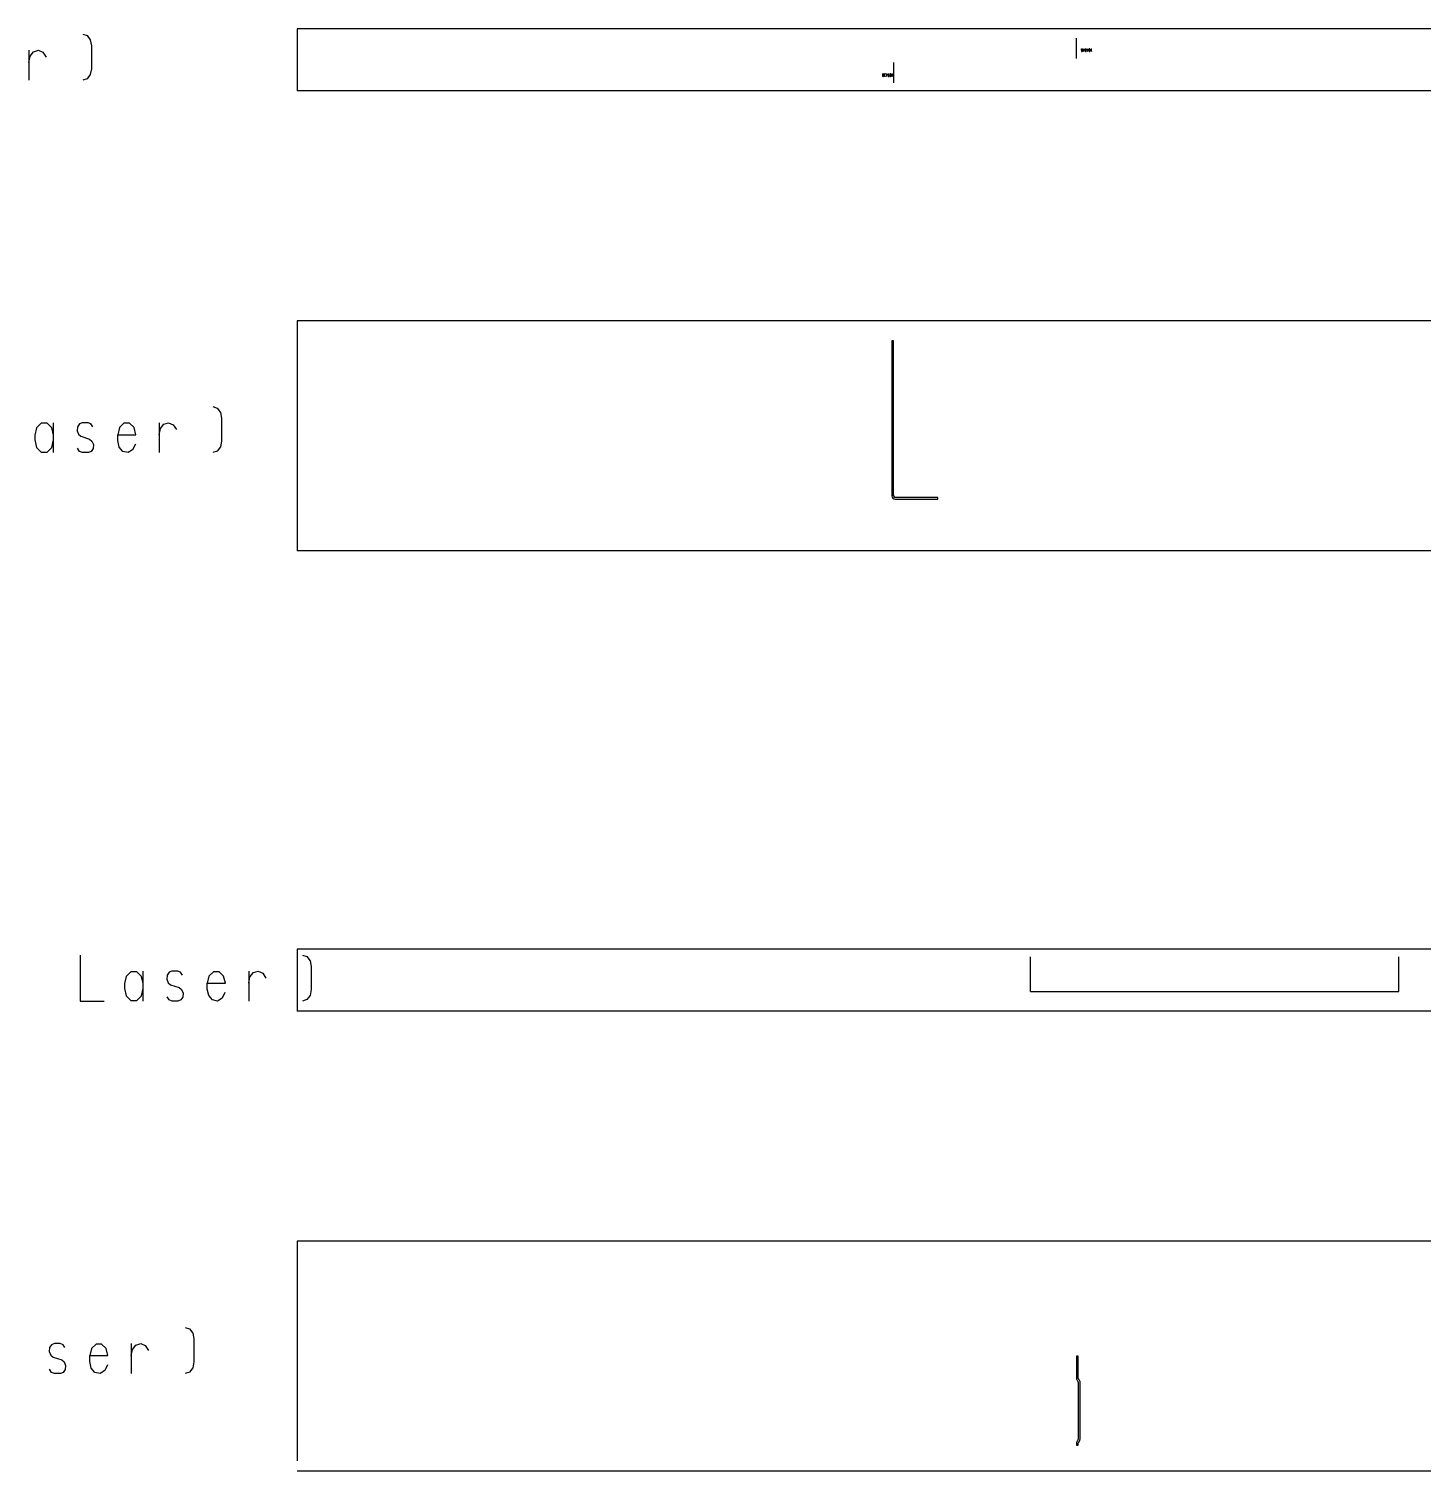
# Model space of a CAD drawing. Header units: metres. Extents: x -572 to -120, y 29 to 92.
# Drawn here: x -512.5 to -451.9, y 29.2 to 91.9 of the extents above; entities that cross this region are included whole.
import ezdxf

# ---------------------------------------------------------------- set-up
doc = ezdxf.new("R2010")
doc.units = ezdxf.units.M

msp = doc.modelspace()

# ---------------------------------------------------------------- linework, layer by layer
at = {"layer": 'CSBEAMINSIDELASERMARK', "color": 7, "linetype": 'CONTINUOUS'}
for p, q in [((-474.954, 78.325), (-475.029, 78.325)), ((-475.029, 78.325), (-475.029, 71.587)), ((-474.954, 71.587), (-474.954, 78.325)), ((-473.029, 71.525), (-474.892, 71.525)), ((-473.029, 71.45), (-473.029, 71.525)), ((-474.892, 71.45), (-473.029, 71.45))]:
    msp.add_line(p, q, dxfattribs=at)
for radius in [0.137, 0.062]:
    msp.add_arc((-474.892, 71.587), radius, 180, 270, dxfattribs=at)
at = {"layer": 'CSBEAMOUTSIDELASERMARK', "color": 7, "linetype": 'CONTINUOUS'}
for p, q in [((-466.927, 34.203), (-467.002, 34.203)), ((-467.002, 34.203), (-467.002, 33.23)), ((-466.927, 33.23), (-466.927, 34.203)), ((-466.962, 33.127), (-466.944, 33.108)), ((-466.926, 33.062), (-466.926, 30.585)), ((-466.891, 33.165), (-466.908, 33.183)), ((-466.851, 30.585), (-466.851, 33.062)), ((-467.002, 30.426), (-467.002, 30.327)), ((-467.002, 30.327), (-466.927, 30.327)), ((-466.944, 30.541), (-466.962, 30.523)), ((-466.927, 30.327), (-466.927, 30.426)), ((-466.908, 30.47), (-466.891, 30.488))]:
    msp.add_line(p, q, dxfattribs=at)
for centre, radius, start, end in [((-466.848, 33.23), 0.154, 179.96512, 201.22411), ((-466.857, 33.23), 0.0696, 179.96512, 201.22411), ((-466.854, 33.227), 0.147, 201.16917, 223.11502), ((-466.992, 33.063), 0.0664, 21.16917, 43.11502), ((-466.995, 33.062), 0.0696, 359.96512, 381.22411), ((-466.86, 33.229), 0.0664, 201.16917, 223.11502), ((-466.998, 33.064), 0.147, 21.16917, 43.11502), ((-467.004, 33.062), 0.154, 359.96512, 381.22411), ((-466.865, 30.426), 0.137, 157.50375, 180.00011), ((-466.865, 30.426), 0.137, 135.00542, 157.50391), ((-466.988, 30.585), 0.062, 315.00542, 337.50391), ((-466.988, 30.585), 0.062, 337.50375, 360.00011), ((-466.865, 30.426), 0.062, 157.50375, 180.00011), ((-466.865, 30.426), 0.062, 135.00542, 157.50391), ((-466.988, 30.585), 0.137, 315.00542, 337.50391), ((-466.988, 30.585), 0.137, 337.50375, 360.00011)]:
    msp.add_arc(centre, radius, start, end, dxfattribs=at)
at = {"layer": 'cSBOTTOMFLANGEMARK', "color": 7, "linetype": 'CONTINUOUS'}
for p, q in [((-469.002, 50.044), (-469.002, 51.549)), ((-453.002, 50.044), (-453.002, 51.549)), ((-469.002, 50.044), (-453.002, 50.044))]:
    msp.add_line(p, q, dxfattribs=at)
at = {"layer": 'CSTOPFLANGEMARK', "color": 7, "linetype": 'CONTINUOUS'}
for p, q in [((-467.002, 90.604), (-467.002, 91.479)), ((-466.793, 90.99), (-466.792, 91.002)), ((-466.792, 90.977), (-466.793, 90.99)), ((-466.792, 91.002), (-466.789, 91.013)), ((-466.789, 90.966), (-466.792, 90.977)), ((-466.789, 91.013), (-466.783, 91.021)), ((-466.783, 90.959), (-466.789, 90.966)), ((-466.787, 90.94), (-466.789, 90.927)), ((-466.789, 90.927), (-466.787, 90.915)), ((-466.783, 90.949), (-466.787, 90.94)), ((-466.787, 90.915), (-466.783, 90.906)), ((-466.783, 91.021), (-466.776, 91.025)), ((-466.776, 90.956), (-466.783, 90.959)), ((-466.776, 90.954), (-466.783, 90.949)), ((-466.783, 90.906), (-466.776, 90.901)), ((-466.776, 91.025), (-466.769, 91.025)), ((-466.774, 90.955), (-466.776, 90.956)), ((-466.774, 90.955), (-466.776, 90.954)), ((-466.776, 90.901), (-466.769, 90.9)), ((-466.765, 90.955), (-466.774, 90.955)), ((-466.769, 91.025), (-466.762, 91.025)), ((-466.769, 90.9), (-466.762, 90.901)), ((-466.762, 90.956), (-466.765, 90.955)), ((-466.762, 90.954), (-466.765, 90.955)), ((-466.762, 91.025), (-466.756, 91.021)), ((-466.756, 90.959), (-466.762, 90.956)), ((-466.756, 90.949), (-466.762, 90.954)), ((-466.762, 90.901), (-466.756, 90.906)), ((-466.756, 91.021), (-466.75, 91.013)), ((-466.75, 90.966), (-466.756, 90.959)), ((-466.751, 90.94), (-466.756, 90.949)), ((-466.756, 90.906), (-466.751, 90.915)), ((-466.75, 90.927), (-466.751, 90.94)), ((-466.751, 90.915), (-466.75, 90.927)), ((-466.75, 91.013), (-466.747, 91.002)), ((-466.747, 90.977), (-466.75, 90.966)), ((-466.747, 91.002), (-466.745, 90.99)), ((-466.745, 90.99), (-466.747, 90.977)), ((-466.654, 90.991), (-466.711, 90.991)), ((-466.697, 91.025), (-466.697, 90.9)), ((-466.697, 90.9), (-466.654, 90.991)), ((-466.628, 90.99), (-466.627, 91.002)), ((-466.627, 90.977), (-466.628, 90.99)), ((-466.627, 91.002), (-466.624, 91.013)), ((-466.624, 90.966), (-466.627, 90.977)), ((-466.624, 91.013), (-466.618, 91.021)), ((-466.618, 90.959), (-466.624, 90.966)), ((-466.622, 90.94), (-466.624, 90.927)), ((-466.624, 90.927), (-466.622, 90.915)), ((-466.618, 90.949), (-466.622, 90.94)), ((-466.622, 90.915), (-466.618, 90.906)), ((-466.618, 91.021), (-466.611, 91.025)), ((-466.611, 90.956), (-466.618, 90.959)), ((-466.611, 90.954), (-466.618, 90.949)), ((-466.618, 90.906), (-466.611, 90.901)), ((-466.611, 91.025), (-466.604, 91.025)), ((-466.609, 90.955), (-466.611, 90.956)), ((-466.609, 90.955), (-466.611, 90.954)), ((-466.611, 90.901), (-466.604, 90.9)), ((-466.6, 90.955), (-466.609, 90.955)), ((-466.604, 91.025), (-466.597, 91.025)), ((-466.604, 90.9), (-466.597, 90.901)), ((-466.597, 90.956), (-466.6, 90.955)), ((-466.597, 90.954), (-466.6, 90.955)), ((-466.597, 91.025), (-466.591, 91.021)), ((-466.591, 90.959), (-466.597, 90.956)), ((-466.591, 90.949), (-466.597, 90.954)), ((-466.597, 90.901), (-466.591, 90.906)), ((-466.591, 91.021), (-466.585, 91.013)), ((-466.585, 90.966), (-466.591, 90.959)), ((-466.586, 90.94), (-466.591, 90.949)), ((-466.591, 90.906), (-466.586, 90.915)), ((-466.585, 90.927), (-466.586, 90.94)), ((-466.586, 90.915), (-466.585, 90.927)), ((-466.585, 91.013), (-466.582, 91.002)), ((-466.582, 90.977), (-466.585, 90.966)), ((-466.582, 91.002), (-466.58, 90.99)), ((-466.58, 90.99), (-466.582, 90.977)), ((-466.489, 90.991), (-466.546, 90.991)), ((-466.532, 91.025), (-466.532, 90.9)), ((-466.532, 90.9), (-466.489, 90.991)), ((-466.463, 90.979), (-466.464, 90.963)), ((-466.464, 90.963), (-466.463, 90.946)), ((-466.462, 90.995), (-466.463, 90.979)), ((-466.463, 90.946), (-466.462, 90.93)), ((-466.457, 91.01), (-466.462, 90.995)), ((-466.462, 90.93), (-466.457, 90.915)), ((-466.45, 91.02), (-466.457, 91.01)), ((-466.457, 90.915), (-466.45, 90.905)), ((-466.441, 91.025), (-466.45, 91.02)), ((-466.45, 90.905), (-466.441, 90.9)), ((-466.438, 91.025), (-466.441, 91.025)), ((-466.441, 90.9), (-466.438, 90.9)), ((-466.429, 91.02), (-466.438, 91.025)), ((-466.438, 90.9), (-466.429, 90.905)), ((-466.421, 91.01), (-466.429, 91.02)), ((-466.429, 90.905), (-466.421, 90.915)), ((-466.417, 90.995), (-466.421, 91.01)), ((-466.421, 90.915), (-466.417, 90.93)), ((-466.415, 90.979), (-466.417, 90.995)), ((-466.417, 90.93), (-466.415, 90.946)), ((-466.414, 90.963), (-466.415, 90.979)), ((-466.415, 90.946), (-466.414, 90.963)), ((-466.365, 91.025), (-466.348, 91.025)), ((-466.357, 90.9), (-466.357, 91.025)), ((-466.348, 90.916), (-466.357, 90.9)), ((-474.954, 90.419), (-474.954, 89.544)), ((-475.437, 89.893), (-475.438, 89.877)), ((-475.438, 89.877), (-475.437, 89.861)), ((-475.435, 89.91), (-475.437, 89.893)), ((-475.437, 89.861), (-475.435, 89.844)), ((-475.431, 89.925), (-475.435, 89.91)), ((-475.435, 89.844), (-475.431, 89.829)), ((-475.424, 89.935), (-475.431, 89.925)), ((-475.431, 89.829), (-475.424, 89.819)), ((-475.415, 89.94), (-475.424, 89.935)), ((-475.424, 89.819), (-475.415, 89.815)), ((-475.411, 89.94), (-475.415, 89.94)), ((-475.415, 89.815), (-475.411, 89.815)), ((-475.402, 89.935), (-475.411, 89.94)), ((-475.411, 89.815), (-475.402, 89.819)), ((-475.395, 89.925), (-475.402, 89.935)), ((-475.402, 89.819), (-475.395, 89.829)), ((-475.391, 89.91), (-475.395, 89.925)), ((-475.395, 89.829), (-475.391, 89.844)), ((-475.389, 89.893), (-475.391, 89.91)), ((-475.391, 89.844), (-475.389, 89.861)), ((-475.388, 89.877), (-475.389, 89.893)), ((-475.389, 89.861), (-475.388, 89.877)), ((-475.353, 89.919), (-475.355, 89.904)), ((-475.355, 89.904), (-475.352, 89.888)), ((-475.348, 89.932), (-475.353, 89.919)), ((-475.353, 89.846), (-475.35, 89.86)), ((-475.351, 89.832), (-475.353, 89.846)), ((-475.352, 89.888), (-475.345, 89.878)), ((-475.347, 89.82), (-475.351, 89.832)), ((-475.35, 89.86), (-475.344, 89.869)), ((-475.34, 89.939), (-475.348, 89.932)), ((-475.339, 89.815), (-475.347, 89.82)), ((-475.345, 89.878), (-475.337, 89.873)), ((-475.344, 89.869), (-475.337, 89.873)), ((-475.331, 89.94), (-475.34, 89.939)), ((-475.331, 89.815), (-475.339, 89.815)), ((-475.337, 89.873), (-475.322, 89.873)), ((-475.322, 89.939), (-475.331, 89.94)), ((-475.323, 89.815), (-475.331, 89.815)), ((-475.316, 89.819), (-475.323, 89.815)), ((-475.314, 89.932), (-475.322, 89.939)), ((-475.31, 89.83), (-475.316, 89.819)), ((-475.308, 89.92), (-475.314, 89.932)), ((-475.257, 89.94), (-475.24, 89.94)), ((-475.248, 89.815), (-475.248, 89.94)), ((-475.24, 89.83), (-475.248, 89.815)), ((-475.19, 89.9), (-475.187, 89.92)), ((-475.19, 89.896), (-475.19, 89.9)), ((-475.187, 89.876), (-475.19, 89.896)), ((-475.188, 89.815), (-475.148, 89.815)), ((-475.187, 89.92), (-475.179, 89.934)), ((-475.179, 89.862), (-475.187, 89.876)), ((-475.179, 89.934), (-475.168, 89.94)), ((-475.168, 89.857), (-475.179, 89.862)), ((-475.168, 89.94), (-475.163, 89.94)), ((-475.159, 89.857), (-475.168, 89.857)), ((-475.163, 89.94), (-475.155, 89.936)), ((-475.152, 89.859), (-475.159, 89.857)), ((-475.155, 89.936), (-475.148, 89.929)), ((-475.146, 89.865), (-475.152, 89.859)), ((-475.148, 89.929), (-475.143, 89.916)), ((-475.148, 89.815), (-475.146, 89.865)), ((-475.107, 89.893), (-475.108, 89.877)), ((-475.108, 89.877), (-475.107, 89.861)), ((-475.105, 89.91), (-475.107, 89.893)), ((-475.107, 89.861), (-475.105, 89.844)), ((-475.101, 89.925), (-475.105, 89.91)), ((-475.105, 89.844), (-475.101, 89.829)), ((-475.094, 89.935), (-475.101, 89.925)), ((-475.101, 89.829), (-475.094, 89.819)), ((-475.085, 89.94), (-475.094, 89.935)), ((-475.094, 89.819), (-475.085, 89.815)), ((-475.081, 89.94), (-475.085, 89.94)), ((-475.085, 89.815), (-475.081, 89.815)), ((-475.072, 89.935), (-475.081, 89.94)), ((-475.081, 89.815), (-475.072, 89.819)), ((-475.065, 89.925), (-475.072, 89.935)), ((-475.072, 89.819), (-475.065, 89.829)), ((-475.061, 89.91), (-475.065, 89.925)), ((-475.065, 89.829), (-475.061, 89.844)), ((-475.059, 89.893), (-475.061, 89.91)), ((-475.061, 89.844), (-475.059, 89.861)), ((-475.058, 89.877), (-475.059, 89.893)), ((-475.059, 89.861), (-475.058, 89.877)), ((-475.009, 89.94), (-474.992, 89.94)), ((-475.001, 89.815), (-475.001, 89.94)), ((-474.992, 89.83), (-475.001, 89.815))]:
    msp.add_line(p, q, dxfattribs=at)
at = {"layer": 'Info', "color": 11, "linetype": 'CONTINUOUS'}
for p, q in [((-510.196, 91.655), (-510.008, 91.593)), ((-510.008, 91.593), (-509.868, 91.405)), ((-512.539, 90.955), (-512.539, 89.655)), ((-512.333, 90.893), (-512.127, 90.955)), ((-512.127, 90.955), (-511.93, 90.868)), ((-509.868, 91.405), (-509.821, 91.155)), ((-509.821, 91.155), (-509.821, 90.155)), ((-512.539, 90.43), (-512.483, 90.705)), ((-512.483, 90.705), (-512.333, 90.893)), ((-511.93, 90.868), (-511.789, 90.655)), ((-510.008, 89.718), (-510.196, 89.655)), ((-509.868, 89.905), (-510.008, 89.718)), ((-509.821, 90.155), (-509.868, 89.905)), ((-504.536, 75.469), (-504.348, 75.407)), ((-504.348, 75.407), (-504.208, 75.219)), ((-511.998, 74.744), (-512.204, 74.544)), ((-511.745, 74.744), (-511.998, 74.744)), ((-511.539, 74.544), (-511.745, 74.744)), ((-511.464, 73.469), (-511.464, 74.769)), ((-510.339, 74.719), (-510.423, 74.594)), ((-510.217, 74.769), (-510.339, 74.719)), ((-509.964, 74.769), (-510.217, 74.769)), ((-509.842, 74.719), (-509.964, 74.769)), ((-509.758, 74.594), (-509.842, 74.719)), ((-508.408, 74.744), (-508.604, 74.557)), ((-508.164, 74.744), (-508.408, 74.744)), ((-507.967, 74.557), (-508.164, 74.744)), ((-506.879, 74.769), (-506.879, 73.469)), ((-506.823, 74.519), (-506.673, 74.707)), ((-506.673, 74.707), (-506.467, 74.769)), ((-506.467, 74.769), (-506.27, 74.682)), ((-506.27, 74.682), (-506.129, 74.469)), ((-504.208, 75.219), (-504.161, 74.969)), ((-504.161, 74.969), (-504.161, 73.969)), ((-512.204, 74.544), (-512.279, 74.232)), ((-512.279, 74.232), (-512.279, 74.019)), ((-512.279, 74.019), (-512.204, 73.694)), ((-511.464, 74.232), (-511.539, 74.544)), ((-511.539, 73.694), (-511.464, 74.019)), ((-510.423, 74.594), (-510.442, 74.419)), ((-510.442, 74.419), (-510.376, 74.269)), ((-510.376, 74.269), (-510.273, 74.182)), ((-510.273, 74.182), (-509.898, 74.057)), ((-509.898, 74.057), (-509.795, 73.969)), ((-508.604, 74.557), (-508.679, 74.244)), ((-508.679, 74.244), (-507.892, 74.244)), ((-508.679, 73.994), (-508.679, 74.244)), ((-508.614, 73.707), (-508.679, 73.994)), ((-507.892, 74.244), (-507.967, 74.557)), ((-506.879, 74.244), (-506.823, 74.519)), ((-512.204, 73.694), (-511.998, 73.494)), ((-511.998, 73.494), (-511.745, 73.494)), ((-511.745, 73.494), (-511.539, 73.694)), ((-510.339, 73.519), (-510.423, 73.657)), ((-510.208, 73.469), (-510.339, 73.519)), ((-509.954, 73.469), (-510.208, 73.469)), ((-509.833, 73.519), (-509.954, 73.469)), ((-509.748, 73.644), (-509.833, 73.519)), ((-509.795, 73.969), (-509.729, 73.819)), ((-509.729, 73.819), (-509.748, 73.644)), ((-508.454, 73.519), (-508.614, 73.707)), ((-508.229, 73.469), (-508.454, 73.519)), ((-508.033, 73.594), (-508.229, 73.469)), ((-507.911, 73.844), (-508.033, 73.594)), ((-504.348, 73.532), (-504.536, 73.469)), ((-504.208, 73.719), (-504.348, 73.532)), ((-504.161, 73.969), (-504.208, 73.719)), ((-510.316, 51.631), (-510.316, 49.631)), ((-500.641, 51.631), (-500.454, 51.569)), ((-500.454, 51.569), (-500.313, 51.381)), ((-508.104, 50.906), (-508.31, 50.706)), ((-507.851, 50.906), (-508.104, 50.906)), ((-507.645, 50.706), (-507.851, 50.906)), ((-507.57, 49.631), (-507.57, 50.931)), ((-506.445, 50.881), (-506.529, 50.756)), ((-506.323, 50.931), (-506.445, 50.881)), ((-506.07, 50.931), (-506.323, 50.931)), ((-505.948, 50.881), (-506.07, 50.931)), ((-505.863, 50.756), (-505.948, 50.881)), ((-504.513, 50.906), (-504.71, 50.719)), ((-504.27, 50.906), (-504.513, 50.906)), ((-504.073, 50.719), (-504.27, 50.906)), ((-502.985, 50.931), (-502.985, 49.631)), ((-502.929, 50.681), (-502.779, 50.869)), ((-502.779, 50.869), (-502.573, 50.931)), ((-502.573, 50.931), (-502.376, 50.844)), ((-502.376, 50.844), (-502.235, 50.631)), ((-500.313, 51.381), (-500.266, 51.131)), ((-500.266, 51.131), (-500.266, 50.131)), ((-508.31, 50.706), (-508.385, 50.394)), ((-508.385, 50.394), (-508.385, 50.181)), ((-508.385, 50.181), (-508.31, 49.856)), ((-507.57, 50.394), (-507.645, 50.706)), ((-507.645, 49.856), (-507.57, 50.181)), ((-506.529, 50.756), (-506.548, 50.581)), ((-506.548, 50.581), (-506.482, 50.431)), ((-506.482, 50.431), (-506.379, 50.344)), ((-506.379, 50.344), (-506.004, 50.219)), ((-506.004, 50.219), (-505.901, 50.131)), ((-504.71, 50.719), (-504.785, 50.406)), ((-504.785, 50.406), (-503.998, 50.406)), ((-504.785, 50.156), (-504.785, 50.406)), ((-504.72, 49.869), (-504.785, 50.156)), ((-503.998, 50.406), (-504.073, 50.719)), ((-502.985, 50.406), (-502.929, 50.681)), ((-510.316, 49.631), (-509.266, 49.631)), ((-508.31, 49.856), (-508.104, 49.656)), ((-508.104, 49.656), (-507.851, 49.656)), ((-507.851, 49.656), (-507.645, 49.856)), ((-506.445, 49.681), (-506.529, 49.819)), ((-506.313, 49.631), (-506.445, 49.681)), ((-506.06, 49.631), (-506.313, 49.631)), ((-505.938, 49.681), (-506.06, 49.631)), ((-505.854, 49.806), (-505.938, 49.681)), ((-505.901, 50.131), (-505.835, 49.981)), ((-505.835, 49.981), (-505.854, 49.806)), ((-504.56, 49.681), (-504.72, 49.869)), ((-504.335, 49.631), (-504.56, 49.681)), ((-504.138, 49.756), (-504.335, 49.631)), ((-504.016, 50.006), (-504.138, 49.756)), ((-500.454, 49.694), (-500.641, 49.631)), ((-500.313, 49.881), (-500.454, 49.694)), ((-500.266, 50.131), (-500.313, 49.881)), ((-505.747, 35.445), (-505.56, 35.382)), ((-505.56, 35.382), (-505.419, 35.195)), ((-505.419, 35.195), (-505.372, 34.945)), ((-511.635, 34.57), (-511.653, 34.395)), ((-511.55, 34.695), (-511.635, 34.57)), ((-511.428, 34.745), (-511.55, 34.695)), ((-511.175, 34.745), (-511.428, 34.745)), ((-511.053, 34.695), (-511.175, 34.745)), ((-510.969, 34.57), (-511.053, 34.695)), ((-509.816, 34.532), (-509.891, 34.22)), ((-509.619, 34.72), (-509.816, 34.532)), ((-509.375, 34.72), (-509.619, 34.72)), ((-509.178, 34.532), (-509.375, 34.72)), ((-509.103, 34.22), (-509.178, 34.532)), ((-508.091, 34.745), (-508.091, 33.445)), ((-508.091, 34.22), (-508.035, 34.495)), ((-508.035, 34.495), (-507.885, 34.682)), ((-507.885, 34.682), (-507.678, 34.745)), ((-507.678, 34.745), (-507.481, 34.657)), ((-507.481, 34.657), (-507.341, 34.445)), ((-505.372, 34.945), (-505.372, 33.945)), ((-511.653, 34.395), (-511.588, 34.245)), ((-511.588, 34.245), (-511.485, 34.157)), ((-511.485, 34.157), (-511.11, 34.032)), ((-511.11, 34.032), (-511.006, 33.945)), ((-511.006, 33.945), (-510.941, 33.795)), ((-509.891, 34.22), (-509.103, 34.22)), ((-509.891, 33.97), (-509.891, 34.22)), ((-509.825, 33.682), (-509.891, 33.97)), ((-505.372, 33.945), (-505.419, 33.695)), ((-511.55, 33.495), (-511.635, 33.632)), ((-511.419, 33.445), (-511.55, 33.495)), ((-511.166, 33.445), (-511.419, 33.445)), ((-511.044, 33.495), (-511.166, 33.445)), ((-510.96, 33.62), (-511.044, 33.495)), ((-510.941, 33.795), (-510.96, 33.62)), ((-509.666, 33.495), (-509.825, 33.682)), ((-509.441, 33.445), (-509.666, 33.495)), ((-509.244, 33.57), (-509.441, 33.445)), ((-509.122, 33.82), (-509.244, 33.57)), ((-505.56, 33.507), (-505.747, 33.445)), ((-505.419, 33.695), (-505.56, 33.507))]:
    msp.add_line(p, q, dxfattribs=at)
at = {"layer": 'REFERENCE', "color": 9, "linetype": 'CONTINUOUS'}
for p, q in [((-120.127, 91.888), (-500.877, 91.888)), ((-500.877, 91.888), (-500.877, 89.2)), ((-120.127, 89.2), (-500.877, 89.2)), ((-500.877, 79.2), (-500.877, 69.2)), ((-120.127, 79.2), (-500.877, 79.2)), ((-120.127, 69.2), (-500.877, 69.2)), ((-500.877, 51.888), (-500.877, 49.2)), ((-120.127, 51.888), (-500.877, 51.888)), ((-120.127, 49.2), (-500.877, 49.2)), ((-500.877, 39.2), (-500.877, 29.643)), ((-120.127, 39.2), (-500.877, 39.2)), ((-120.127, 29.2), (-500.877, 29.2))]:
    msp.add_line(p, q, dxfattribs=at)

doc.saveas('drawing.dxf')
